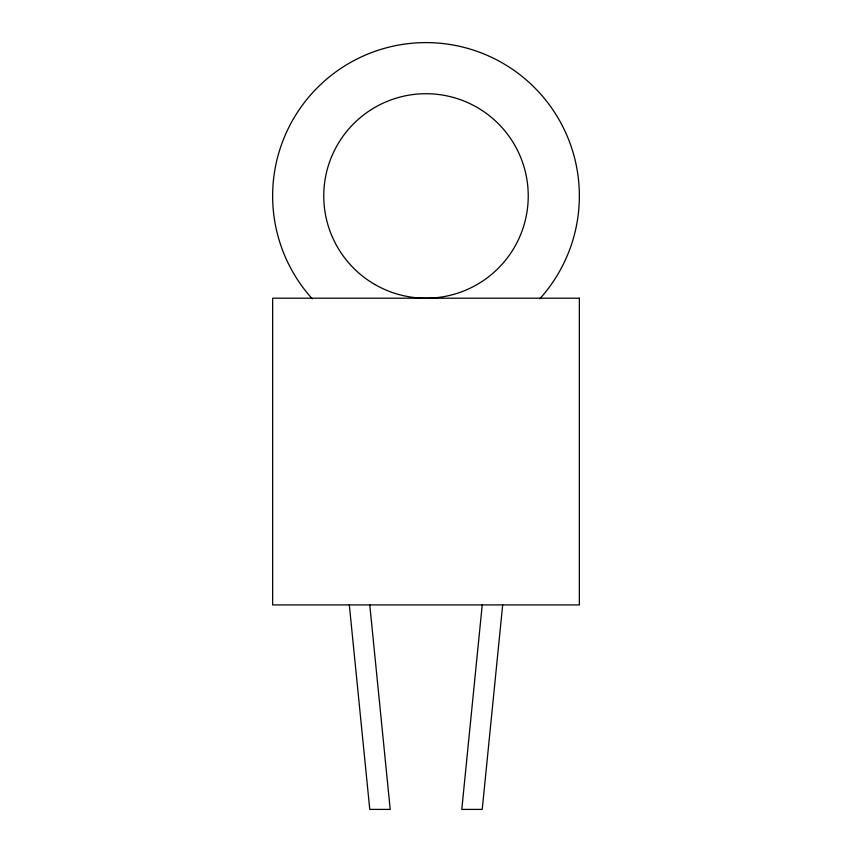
<?xml version="1.0" encoding="UTF-8"?>
<svg xmlns="http://www.w3.org/2000/svg" width="852" height="852" viewBox="0 0 852 852"><rect width="100%" height="100%" fill="white"/><g stroke="black" fill="none" stroke-linecap="round" stroke-linejoin="round"><path stroke-width="1.28" d="M482.232 604.92L461.784 809.4L482.232 809.4L502.68 604.92M369.768 604.92L390.216 809.4L369.768 809.4L349.32 604.92M312.237 298.807A153.36 153.36 0 0 1 319.393 85.711A153.36 153.36 0 0 1 532.606 85.711A153.36 153.36 0 0 1 539.763 298.807M579.36 298.2L272.64 298.2L272.64 604.92L579.36 604.92L579.36 298.2M374.88 284.504A102.24 102.24 0 0 0 528.24 195.96A102.24 102.24 0 0 0 374.88 107.416A102.24 102.24 0 0 0 374.88 284.504"/></g></svg>
